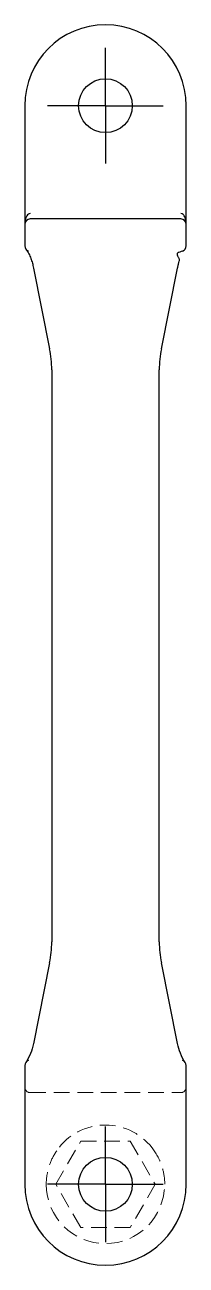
# Model space of a CAD drawing. Header units: millimetres. Extents: x 74 to 230, y 7 to 165.
# Drawn here: x 216.5 to 229.5, y 7 to 107 of the extents above.
import ezdxf

# ---------------------------------------------------------------- set-up
doc = ezdxf.new("R2010")
doc.units = ezdxf.units.MM
doc.linetypes.add('HIDDEN', pattern=[1.905, 1.27, -0.635])
doc.layers.add('10', color=7, linetype='Continuous')

# ---------------------------------------------------------------- blocks, each defined once
blk = doc.blocks.new('SW_CENTERMARKSYMBOL_1')
at = {"layer": '10', "color": 0}
for p, q in [((0, 2.5), (0, 4.67)), ((0, 0), (0, 2.5)), ((-2.5, 0), (-4.67, 0)), ((0, 0), (-2.5, 0)), ((0, 0), (0, -2.5)), ((0, 0), (2.5, 0)), ((2.5, 0), (4.67, 0)), ((0, -2.5), (0, -4.67))]:
    blk.add_line(p, q, dxfattribs=at)
blk = doc.blocks.new('SW_CENTERMARKSYMBOL_2')
at = {"layer": '10', "color": 0}
for p, q in [((0, 2.5), (0, 4.67)), ((0, 0), (0, 2.5)), ((-2.5, 0), (-4.67, 0)), ((0, 0), (-2.5, 0)), ((0, 0), (0, -2.5)), ((0, 0), (2.5, 0)), ((2.5, 0), (4.67, 0)), ((0, -2.5), (0, -4.67))]:
    blk.add_line(p, q, dxfattribs=at)

msp = doc.modelspace()

# ---------------------------------------------------------------- linework, layer by layer
at = {"color": 7, "linetype": 'Continuous', "lineweight": 25}
for p, q in [((216.48, 100.48), (216.48, 90.91)), ((229.53, 90.91), (229.53, 100.48)), ((229.09, 91.35), (216.92, 91.35)), ((216.48, 90.91), (216.48, 89.17)), ((229.53, 89.17), (229.53, 90.91)), ((217.19, 87.39), (218.49, 80.89)), ((227.52, 80.89), (228.82, 87.39)), ((218.66, 79.18), (218.66, 33.08)), ((227.35, 33.08), (227.35, 79.18)), ((218.49, 31.37), (217.18, 24.84)), ((228.82, 24.87), (227.52, 31.37)), ((216.48, 23.09), (216.48, 13.52)), ((229.53, 13.52), (229.53, 23.09))]:
    msp.add_line(p, q, dxfattribs=at)
at = {"color": 7, "linetype": 'HIDDEN', "lineweight": 18}
for p, q in [((229.22, 88.76), (229.27, 88.78)), ((216.92, 20.91), (229.09, 20.91)), ((218.99, 13.52), (221, 17)), ((221, 17), (225.01, 17)), ((225.01, 17), (227.02, 13.52)), ((221, 10.04), (218.99, 13.52)), ((227.02, 13.52), (225.01, 10.04)), ((225.01, 10.04), (221, 10.04))]:
    msp.add_line(p, q, dxfattribs=at)
at = {"color": 7, "linetype": 'Continuous', "lineweight": 25}
for centre in [(223, 100.48), (223, 13.52)]:
    msp.add_circle(centre, 2.17, dxfattribs=at)
for centre, radius, start, end in [((223, 100.48), 6.52, 0, 180), ((216.92, 90.91), 0.435, 90, 180), ((229.09, 90.91), 0.435, 0, 90), ((216.92, 89.17), 0.435, 180, 251.8471), ((229.09, 89.17), 0.435, 288.1529, 0), ((209.96, 79.18), 8.7, 0, 11.3099), ((236.05, 79.18), 8.7, 168.6901, 180), ((209.96, 33.08), 8.7, 348.6901, 0), ((236.05, 33.08), 8.7, 180, 191.3099), ((216.92, 23.09), 0.435, 108.1529, 180), ((229.09, 23.09), 0.435, 0, 71.8471), ((223, 13.52), 6.52, 180, 0)]:
    msp.add_arc(centre, radius, start, end, dxfattribs=at)
at = {"color": 7, "linetype": 'HIDDEN', "lineweight": 18}
for centre, radius, start, end in [((216.92, 21.35), 0.435, 180, 270), ((229.09, 21.35), 0.435, 270, 0), ((223, 13.52), 4.78, 34.5603, 145.4397), ((223, 13.52), 4.78, 180, 0)]:
    msp.add_arc(centre, radius, start, end, dxfattribs=at)
at = {"color": 7, "linetype": 'Continuous', "lineweight": 25}
for points, knots in [([(216.92, 91.78), (216.82, 91.78), (216.59, 91.62), (216.48, 91.17), (216.48, 90.91)], [0, 0, 0, 0, 0.673198, 1.570796, 1.570796, 1.570796, 1.570796]), ([(229.53, 90.91), (229.53, 91.11), (229.47, 91.43), (229.29, 91.72), (229.16, 91.78), (229.09, 91.78)], [-1.570796, -1.570796, -1.570796, -1.570796, -0.897598, -0.448799, 0, 0, 0, 0]), ([(216.57, 88.91), (216.65, 88.79), (216.81, 88.56), (216.97, 88.18), (217.1, 87.81), (217.16, 87.53), (217.19, 87.39)], [0, 0, 0, 0, 0.295075, 0.55497, 0.786796, 1, 1, 1, 1]), ([(228.82, 87.39), (228.83, 87.43), (228.85, 87.52), (228.88, 87.64), (228.91, 87.76), (228.95, 87.9), (228.98, 88.04), (228.97, 88.14), (228.93, 88.21), (228.86, 88.3), (228.81, 88.43), (228.81, 88.53), (228.81, 88.58)], [0, 0, 0, 0, 0.021621, 0.043932, 0.06875, 0.097869, 0.17426, 0.279941, 0.416978, 0.584786, 0.780555, 1, 1, 1, 1]), ([(217.19, 24.86), (217.12, 24.59), (216.98, 24.04), (216.7, 23.57), (216.56, 23.33)], [0, 0, 0, 0, 0.495774, 1, 1, 1, 1]), ([(229.44, 23.34), (229.3, 23.57), (229.04, 24), (228.89, 24.6), (228.82, 24.87)], [0, 0, 0, 0, 0.543365, 1, 1, 1, 1])]:
    msp.add_open_spline(points, degree=3, knots=knots, dxfattribs=at)
at = {"color": 7, "linetype": 'HIDDEN', "lineweight": 18}
for points, knots in [([(216.63, 88.85), (216.62, 88.86), (216.6, 88.88), (216.58, 88.9), (216.57, 88.91), (216.57, 88.91)], [0, 0, 0, 0, 0.296374, 0.935169, 1, 1, 1, 1]), ([(216.56, 23.33), (216.56, 23.33), (216.56, 23.33), (216.58, 23.37), (216.61, 23.39), (216.61, 23.39)], [0, 0, 0, 0, 0.233198, 0.925033, 1, 1, 1, 1]), ([(229.38, 23.41), (229.39, 23.4), (229.42, 23.37), (229.43, 23.36), (229.44, 23.34)], [0, 0, 0, 0, 0.241728, 1, 1, 1, 1]), ([(219.07, 16.23), (218.83, 15.89), (218.39, 15.03), (218.22, 14.07), (218.22, 13.52)], [-3.1415927, -3.1415927, -3.1415927, -3.1415927, -2.8443729, -2.4480799, -2.4480799, -2.4480799, -2.4480799]), ([(227.79, 13.52), (227.79, 13.93), (227.66, 14.9), (227.26, 15.78), (226.94, 16.23)], [-3.141593, -3.141593, -3.141593, -3.141593, -0.448799, 3.141593, 3.141593, 3.141593, 3.141593])]:
    msp.add_open_spline(points, degree=3, knots=knots, dxfattribs=at)
at = {"color": 7, "linetype": 'Continuous', "lineweight": 25}
msp.add_open_spline([(229.23, 88.76), (229.08, 88.71), (228.94, 88.65), (228.81, 88.58)], degree=3, dxfattribs=at)

# ---------------------------------------------------------------- block references
at = {"layer": '10'}
for name, p in [('SW_CENTERMARKSYMBOL_2', (223, 100.48)), ('SW_CENTERMARKSYMBOL_1', (223, 13.52))]:
    msp.add_blockref(name, p, dxfattribs=at)

doc.saveas('drawing.dxf')
